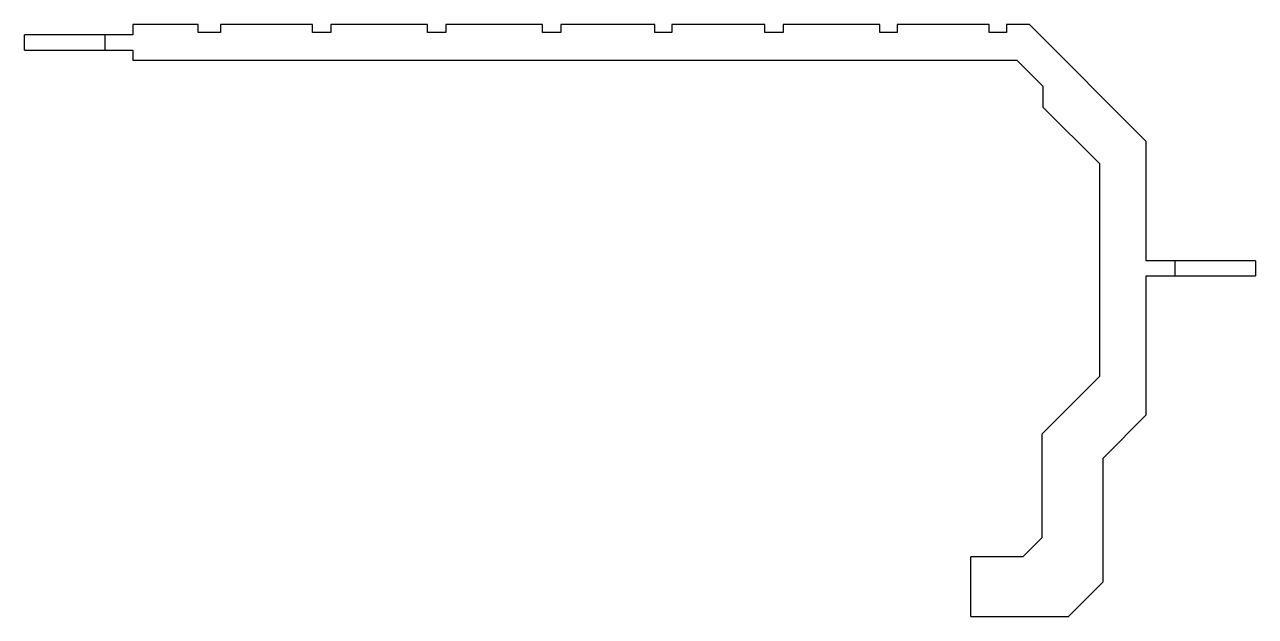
# Model space of a CAD drawing. Header units: millimetres. Extents: x -67 to 96, y -43 to 35.
import ezdxf

# ---------------------------------------------------------------- set-up
doc = ezdxf.new("R2010")
doc.units = ezdxf.units.MM
doc.linetypes.add('CENTERX2', pattern=[20.32, 12.7, -2.54, 2.54, -2.54])

msp = doc.modelspace()

# ---------------------------------------------------------------- linework, layer by layer
at = {"color": 7, "linetype": 'Continuous', "lineweight": 25}
for p, q in [((-52.79, 34.93), (-52.79, 33.56)), ((-44.17, 34.93), (-52.79, 34.93)), ((-44.17, 33.91), (-44.17, 34.93)), ((-41.17, 34.93), (-41.17, 33.91)), ((-28.98, 34.93), (-41.17, 34.93)), ((-28.98, 33.91), (-28.98, 34.93)), ((-26.57, 34.93), (-26.57, 33.91)), ((-13.74, 34.93), (-26.57, 34.93)), ((-13.74, 33.91), (-13.74, 34.93)), ((-11.33, 34.93), (-11.33, 33.91)), ((1.5, 34.93), (-11.33, 34.93)), ((1.5, 33.91), (1.5, 34.93)), ((3.91, 34.93), (3.91, 33.91)), ((16.36, 34.93), (3.91, 34.93)), ((16.36, 33.91), (16.36, 34.93)), ((18.64, 34.93), (18.64, 33.91)), ((30.96, 34.93), (18.64, 34.93)), ((30.96, 33.91), (30.96, 34.93)), ((33.38, 34.93), (33.38, 33.91)), ((46.2, 34.93), (33.38, 34.93)), ((46.2, 33.91), (46.2, 34.93)), ((48.49, 34.93), (48.49, 33.91)), ((60.68, 34.93), (48.49, 34.93)), ((60.68, 33.91), (60.68, 34.93)), ((62.97, 34.93), (62.97, 33.91)), ((66.02, 34.93), (62.97, 34.93)), ((81.51, 19.44), (66.02, 34.93)), ((-67.15, 31.56), (-67.15, 33.56)), ((-52.79, 33.56), (-67.15, 33.56)), ((-41.17, 33.91), (-44.17, 33.91)), ((-26.57, 33.91), (-28.98, 33.91)), ((-11.33, 33.91), (-13.74, 33.91)), ((3.91, 33.91), (1.5, 33.91)), ((18.64, 33.91), (16.36, 33.91)), ((33.38, 33.91), (30.96, 33.91)), ((48.49, 33.91), (46.2, 33.91)), ((62.97, 33.91), (60.68, 33.91)), ((-67.15, 31.56), (-52.79, 31.56)), ((-52.79, 31.56), (-52.79, 30.23)), ((-52.79, 30.23), (64.36, 30.23)), ((64.36, 30.23), (67.79, 26.8)), ((67.79, 26.8), (67.79, 24.01)), ((67.79, 24.01), (75.29, 16.52)), ((81.51, 3.67), (81.51, 19.44)), ((75.29, 16.52), (75.29, -11.67)), ((95.97, 3.67), (81.51, 3.67)), ((95.97, 3.67), (95.97, 1.67)), ((81.51, 1.67), (95.97, 1.67)), ((81.51, -16.76), (81.51, 1.67)), ((75.29, -11.67), (67.67, -19.3)), ((75.79, -22.47), (81.51, -16.76)), ((67.67, -19.3), (67.67, -33.02)), ((75.79, -38.86), (75.79, -22.47)), ((67.67, -33.02), (65.13, -35.55)), ((58.27, -43.43), (58.27, -35.55)), ((65.13, -35.55), (58.27, -35.55)), ((71.22, -43.43), (75.79, -38.86)), ((58.27, -43.43), (71.22, -43.43))]:
    msp.add_line(p, q, dxfattribs=at)
at = {"color": 7, "linetype": 'CENTERX2'}
for p, q in [((-56.47, 31.56), (-56.47, 33.56)), ((85.29, 3.67), (85.29, 1.67))]:
    msp.add_line(p, q, dxfattribs=at)

doc.saveas('drawing.dxf')
